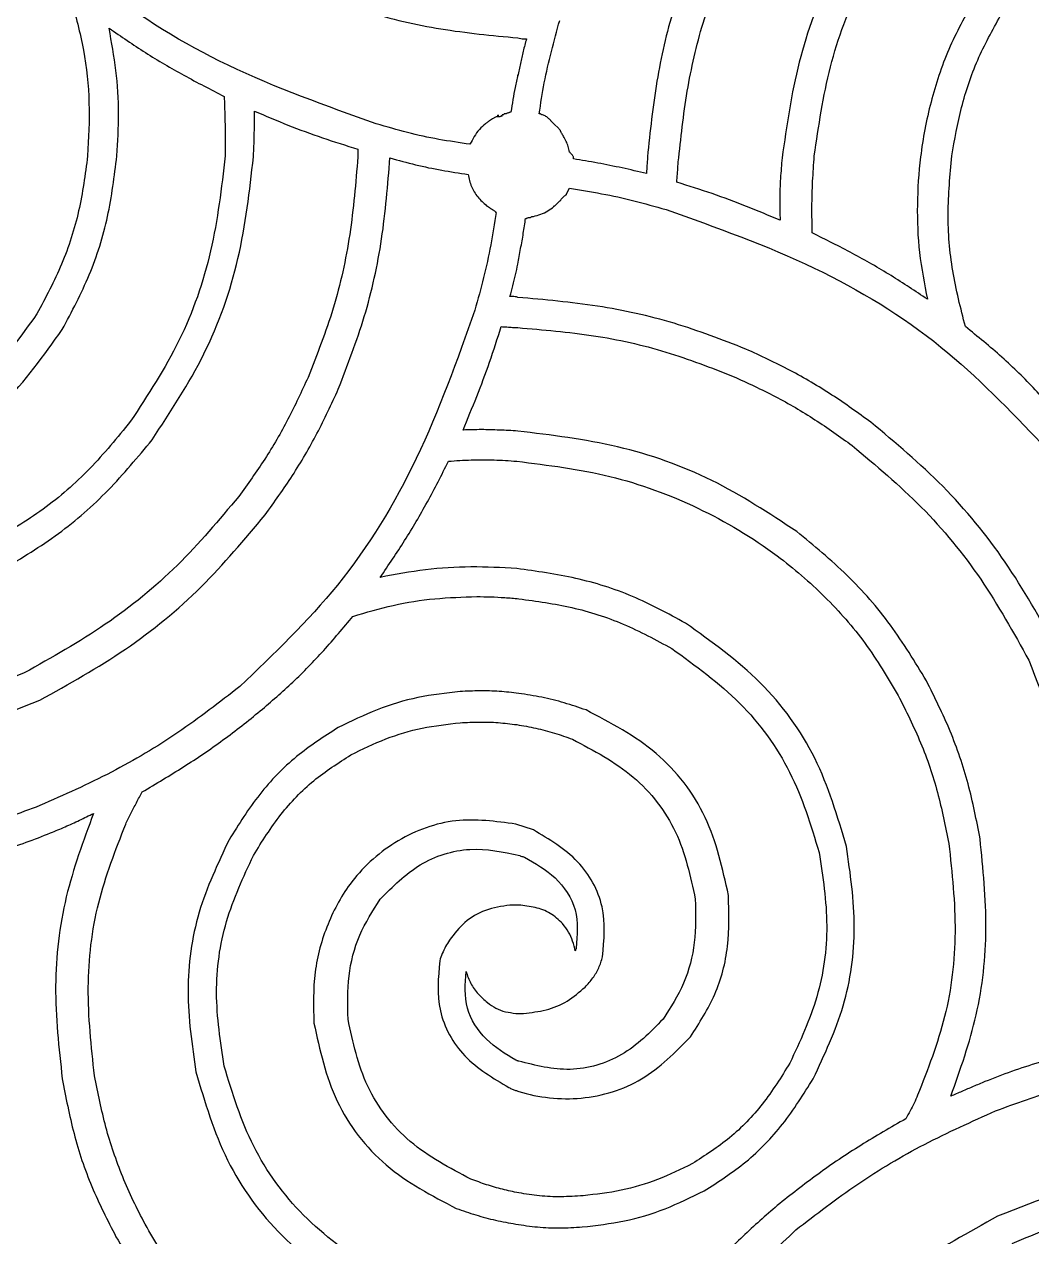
# Model space of a CAD drawing. Extents: x 0 to 371, y 0 to 260.
# Drawn here: x 42.89 to 70.22, y 36.57 to 69.45 of the extents above; entities that cross this region are included whole.
import ezdxf

# ---------------------------------------------------------------- set-up
doc = ezdxf.new("R2010")
doc.units = 0
doc.layers.add('Layer_1', color=7, linetype='CONTINUOUS')

msp = doc.modelspace()

# ---------------------------------------------------------------- linework, layer by layer
at = {"layer": 'Layer_1', "color": 7}
for points in [[(56.276668, 68.050834), (56.276668, 68.077189)], [(55.774372, 66.93979), (55.747501, 66.93979), (55.721146, 66.93979), (55.694791, 66.93979)], [(55.827083, 66.966146), (55.853438, 66.966146)], [(55.933019, 67.018856), (55.906664, 67.018856)], [(56.885416, 67.018856), (56.859061, 67.018856)], [(57.388227, 66.621981), (57.255936, 66.754273), (57.176354, 66.833854)], [(51.937914, 66.066459), (51.937914, 65.854586)], [(57.785102, 65.801876), (57.785102, 65.854586)], [(57.467293, 64.717187), (57.546874, 64.796253)], [(57.599585, 64.849479), (57.679166, 65.008126), (57.679166, 65.008126)], [(57.282291, 64.531669), (57.361872, 64.611251), (57.414583, 64.663961)], [(56.488541, 64.188021), (56.514896, 64.188021)], [(56.700414, 47.598336), (56.223958, 47.757499)], [(56.303539, 45.561251), (56.065311, 45.561251)], [(56.223958, 42.624479), (56.435831, 42.624479)]]:
    msp.add_lwpolyline(points, dxfattribs=at)
for points in [[(49.132918, 67.098437)], [(55.747501, 66.992501)], [(52.810729, 65.828231)], [(55.827083, 61.251249)], [(55.324271, 57.639583)], [(55.165108, 53.928699)], [(44.767293, 48.048438)]]:
    msp.add_lwpolyline(points, close=True, dxfattribs=at)
for points, knots in [([(52.44021, 66.754273), (51.080049, 67.236203), (48.448573, 68.168584), (44.935074, 70.301948), (43.129397, 72.20686), (42.253751, 73.130628)], [0, 0, 0, 0, 4.324913, 8.367322, 12.173336, 12.173336, 12.173336, 12.173336]), ([(66.172188, 73.051562), (65.693492, 72.338065), (64.730356, 70.902507), (63.818685, 68.431286), (63.571637, 66.69977), (63.447289, 65.828231)], [0, 0, 0, 0, 2.57145, 5.173763, 7.81106, 7.81106, 7.81106, 7.81106]), ([(64.320104, 65.881457), (64.439237, 66.69129), (64.675849, 68.299721), (65.520484, 70.599153), (66.414916, 71.936149), (66.860001, 72.601461)], [0, 0, 0, 0, 2.452467, 4.870913, 7.266419, 7.266419, 7.266419, 7.266419]), ([(61.17146, 71.70229), (60.935884, 71.094018), (60.458155, 69.860484), (60.008772, 67.892269), (59.867476, 66.540163), (59.795833, 65.854586)], [0, 0, 0, 0, 1.955079, 3.96476, 6.031878, 6.031878, 6.031878, 6.031878]), ([(60.642293, 65.828231), (60.71401, 66.472353), (60.855724, 67.745152), (61.294394, 69.595199), (61.743802, 70.758603), (61.96521, 71.331771)], [0, 0, 0, 0, 1.943386, 3.84017, 5.682105, 5.682105, 5.682105, 5.682105]), ([(50.323543, 70.484794), (50.938535, 70.240158), (52.191044, 69.741924), (54.196543, 69.280977), (55.577942, 69.149377), (56.276668, 69.082812)], [0, 0, 0, 0, 1.983616, 4.039886, 6.144507, 6.144507, 6.144507, 6.144507]), ([(44.159061, 70.141146), (44.282579, 69.681594), (44.530945, 68.757546), (44.682647, 67.321374), (44.633304, 66.361246), (44.608646, 65.881457)], [0, 0, 0, 0, 1.42627, 2.867884, 4.307844, 4.307844, 4.307844, 4.307844]), ([(68.659374, 70.11479), (68.41528, 69.672869), (67.927768, 68.790248), (67.455691, 67.346639), (67.183795, 65.927299), (67.094804, 64.556457), (67.142977, 63.257847), (67.307381, 62.412375), (67.389168, 61.991773)], [0, 0, 0, 0, 1.51166, 3.019138, 4.532545, 5.836799, 7.133602, 8.41738, 8.41738, 8.41738, 8.41738]), ([(56.859061, 67.018856), (56.90135, 67.301762), (56.986424, 67.870894), (57.183519, 68.716365), (57.337312, 69.277049), (57.414583, 69.558753)], [0, 0, 0, 0, 0.857836, 1.725739, 2.602112, 2.602112, 2.602112, 2.602112]), ([(68.050626, 65.881457), (68.128605, 66.322772), (68.285165, 67.208818), (68.718391, 68.499109), (69.154825, 69.293125), (69.373543, 69.691044)], [0, 0, 0, 0, 1.343633, 2.697669, 4.057931, 4.057931, 4.057931, 4.057931]), ([(45.402396, 65.881457), (45.425328, 66.265105), (45.471452, 67.036763), (45.397043, 68.199421), (45.25972, 68.964666), (45.191039, 69.347396)], [0, 0, 0, 0, 1.152286, 2.317672, 3.483705, 3.483705, 3.483705, 3.483705]), ([(45.191039, 69.347396), (45.516926, 69.122433), (46.175459, 68.667842), (47.222372, 68.05658), (47.947246, 67.683475), (48.312813, 67.495312)], [0, 0, 0, 0, 1.187646, 2.399927, 3.63333, 3.63333, 3.63333, 3.63333]), ([(56.276668, 69.082812), (56.302976, 69.075705), (56.354999, 69.061651), (56.435434, 69.056604), (56.488443, 69.056506), (56.514896, 69.056457)], [0, 0, 0, 0, 0.081549, 0.161265, 0.240673, 0.240673, 0.240673, 0.240673]), ([(56.514896, 69.056457), (56.483144, 68.94441), (56.420538, 68.723483), (56.350456, 68.385959), (56.3014, 68.16316), (56.276668, 68.050834)], [0, 0, 0, 0, 0.349259, 0.688642, 1.033718, 1.033718, 1.033718, 1.033718]), ([(56.276668, 68.077189), (56.25206, 67.965007), (56.203424, 67.743283), (56.14414, 67.407663), (56.109241, 67.184479), (56.091666, 67.072082)], [0, 0, 0, 0, 0.344516, 0.680921, 1.022214, 1.022214, 1.022214, 1.022214]), ([(48.312813, 67.495312), (48.31992, 67.310789), (48.333979, 66.945758), (48.338961, 66.407658), (48.3391, 66.054242), (48.339168, 65.881457)], [0, 0, 0, 0, 0.55395, 1.095849, 1.614211, 1.614211, 1.614211, 1.614211]), ([(49.106563, 65.854586), (49.113686, 65.989486), (49.128132, 66.2631), (49.132715, 66.677934), (49.13285, 66.95763), (49.132918, 67.098437)], [0, 0, 0, 0, 0.405221, 0.8219, 1.244335, 1.244335, 1.244335, 1.244335]), ([(49.132918, 67.098437), (49.435049, 66.969494), (50.042099, 66.710418), (50.977924, 66.365224), (51.616197, 66.166583), (51.937914, 66.066459)], [0, 0, 0, 0, 0.985399, 1.979893, 2.990599, 2.990599, 2.990599, 2.990599]), ([(55.694791, 66.93979), (55.670354, 66.92974), (55.623789, 66.910587), (55.567039, 66.86689), (55.514037, 66.839815), (55.476106, 66.805088), (55.43774, 66.782745), (55.41474, 66.763421), (55.403852, 66.754273)], [0, 0, 0, 0, 0.078877, 0.150303, 0.213635, 0.256235, 0.303623, 0.346223, 0.346223, 0.346223, 0.346223]), ([(55.747501, 66.992501), (55.747224, 66.990224), (55.746367, 66.983193), (55.742498, 66.969596), (55.709048, 66.966014), (55.739106, 66.963755), (55.749364, 66.975938), (55.748241, 66.985921), (55.747501, 66.992501)], [0, 0, 0, 0, 0.006899, 0.0213, 0.041108, 0.059725, 0.069355, 0.087972, 0.087972, 0.087972, 0.087972]), ([(55.853438, 66.966146), (55.844446, 66.964411), (55.825815, 66.960817), (55.801995, 66.945119), (55.783364, 66.941525), (55.774372, 66.93979)], [0, 0, 0, 0, 0.027249, 0.056458, 0.083707, 0.083707, 0.083707, 0.083707]), ([(55.906664, 67.018856), (55.900388, 67.012393), (55.890531, 67.002243), (55.873031, 66.990262), (55.848589, 66.998891), (55.850962, 66.972382), (55.836302, 66.967169), (55.829338, 66.966396), (55.827083, 66.966146)], [0, 0, 0, 0, 0.027073, 0.042523, 0.062225, 0.082033, 0.096434, 0.103333, 0.103333, 0.103333, 0.103333]), ([(56.091666, 67.072082), (56.082626, 67.070305), (56.063845, 67.066613), (56.039904, 67.050686), (56.012144, 67.045194), (55.984461, 67.03989), (55.960642, 67.024183), (55.942011, 67.02059), (55.933019, 67.018856)], [0, 0, 0, 0, 0.027412, 0.056953, 0.084365, 0.111614, 0.140824, 0.168072, 0.168072, 0.168072, 0.168072]), ([(57.176354, 66.833854), (57.17455, 66.840999), (57.170705, 66.856221), (57.145641, 66.867624), (57.121748, 66.887356), (57.095723, 66.914818), (57.060785, 66.942379), (57.018863, 66.966771), (56.974328, 66.985657), (56.928724, 66.999198), (56.900623, 67.011953), (56.885416, 67.018856)], [0, 0, 0, 0, 0.021039, 0.044824, 0.076893, 0.115067, 0.157713, 0.210032, 0.260064, 0.302488, 0.35252, 0.35252, 0.35252, 0.35252]), ([(54.980622, 66.198751), (54.697792, 66.239423), (54.128887, 66.321235), (53.280199, 66.507405), (52.721565, 66.671584), (52.44021, 66.754273)], [0, 0, 0, 0, 0.857041, 1.723912, 2.603523, 2.603523, 2.603523, 2.603523]), ([(55.403852, 66.754273), (55.345269, 66.704619), (55.22636, 66.603838), (55.091583, 66.408925), (55.017727, 66.269031), (54.980622, 66.198751)], [0, 0, 0, 0, 0.229496, 0.465811, 0.704391, 0.704391, 0.704391, 0.704391]), ([(57.679166, 65.986878), (57.668808, 66.037581), (57.648495, 66.137015), (57.594073, 66.279489), (57.536377, 66.38209), (57.495423, 66.455673), (57.466979, 66.498272), (57.440743, 66.533577), (57.435188, 66.57214), (57.412746, 66.596885), (57.3967, 66.613309), (57.388227, 66.621981)], [0, 0, 0, 0, 0.155077, 0.304119, 0.454996, 0.508139, 0.556301, 0.609443, 0.636946, 0.669694, 0.70633, 0.70633, 0.70633, 0.70633]), ([(44.608646, 65.881457), (44.541723, 65.380831), (44.407894, 64.379712), (43.942743, 62.929772), (43.469355, 62.039408), (43.233019, 61.594898)], [0, 0, 0, 0, 1.513457, 3.026513, 4.535006, 4.535006, 4.535006, 4.535006]), ([(43.920833, 61.171668), (44.180035, 61.659766), (44.698438, 62.63596), (45.197274, 64.230963), (45.333909, 65.330379), (45.402396, 65.881457)], [0, 0, 0, 0, 1.655747, 3.311482, 4.975489, 4.975489, 4.975489, 4.975489]), ([(48.339168, 65.881457), (48.239362, 65.016689), (48.040882, 63.296956), (47.181443, 60.830952), (46.240867, 59.397597), (45.772916, 58.684481)], [0, 0, 0, 0, 2.60739, 5.185225, 7.737564, 7.737564, 7.737564, 7.737564]), ([(46.354793, 58.18167), (46.856193, 58.940615), (47.863982, 60.466058), (48.793558, 63.093951), (49.001775, 64.930385), (49.106563, 65.854586)], [0, 0, 0, 0, 2.722229, 5.471544, 8.256933, 8.256933, 8.256933, 8.256933]), ([(51.937914, 65.854586), (51.880408, 65.151735), (51.767072, 63.766504), (51.323486, 61.751166), (50.830813, 60.494252), (50.588126, 59.875106)], [0, 0, 0, 0, 2.114459, 4.167329, 6.160255, 6.160255, 6.160255, 6.160255]), ([(51.408747, 59.557812), (51.660342, 60.207875), (52.171998, 61.529873), (52.633484, 63.642564), (52.751212, 65.094305), (52.810729, 65.828231)], [0, 0, 0, 0, 2.089056, 4.248405, 6.456223, 6.456223, 6.456223, 6.456223]), ([(52.810729, 65.828231), (53.041892, 65.762818), (53.504835, 65.631817), (54.21336, 65.490114), (54.689335, 65.415809), (54.927396, 65.378646)], [0, 0, 0, 0, 0.720478, 1.442882, 2.165737, 2.165737, 2.165737, 2.165737]), ([(57.785102, 65.854586), (57.782412, 65.86438), (57.775047, 65.891186), (57.732277, 65.932039), (57.699719, 65.965657), (57.679166, 65.986878)], [0, 0, 0, 0, 0.030069, 0.082296, 0.171704, 0.171704, 0.171704, 0.171704]), ([(59.769477, 65.405001), (59.549241, 65.456102), (59.109964, 65.558026), (58.448232, 65.690457), (58.005791, 65.764796), (57.785102, 65.801876)], [0, 0, 0, 0, 0.678238, 1.352795, 2.024117, 2.024117, 2.024117, 2.024117]), ([(59.795833, 65.854586), (59.794268, 65.803927), (59.791195, 65.704451), (59.774116, 65.555136), (59.771042, 65.45566), (59.769477, 65.405001)], [0, 0, 0, 0, 0.151991, 0.298453, 0.450443, 0.450443, 0.450443, 0.450443]), ([(60.591649, 65.167807), (60.598104, 65.241494), (60.610877, 65.387316), (60.621569, 65.60791), (60.635322, 65.754119), (60.642293, 65.828231)], [0, 0, 0, 0, 0.221891, 0.439106, 0.662397, 0.662397, 0.662397, 0.662397]), ([(63.447289, 65.828231), (63.431436, 65.642799), (63.399601, 65.270415), (63.37805, 64.705222), (63.388689, 64.326211), (63.394063, 64.134794)], [0, 0, 0, 0, 0.558305, 1.121186, 1.695539, 1.695539, 1.695539, 1.695539]), ([(64.267394, 63.791146), (64.261996, 64.02666), (64.251289, 64.493847), (64.272543, 65.191199), (64.304288, 65.651907), (64.320104, 65.881457)], [0, 0, 0, 0, 0.706631, 1.40173, 2.091998, 2.091998, 2.091998, 2.091998]), ([(68.421146, 61.251249), (68.292368, 61.752348), (68.034165, 62.757069), (67.907766, 64.32146), (68.002907, 65.360377), (68.050626, 65.881457)], [0, 0, 0, 0, 1.550462, 3.108724, 4.676749, 4.676749, 4.676749, 4.676749]), ([(54.927396, 65.378646), (54.953338, 65.268138), (55.004691, 65.04939), (55.182988, 64.757369), (55.34758, 64.607104), (55.430208, 64.531669)], [0, 0, 0, 0, 0.339026, 0.671095, 1.005852, 1.005852, 1.005852, 1.005852]), ([(63.394063, 64.134794), (63.091449, 64.261842), (62.482956, 64.517308), (61.550318, 64.868698), (60.912614, 65.067664), (60.591649, 65.167807)], [0, 0, 0, 0, 0.984598, 1.979815, 2.988316, 2.988316, 2.988316, 2.988316]), ([(57.546874, 64.796253), (57.554884, 64.803221), (57.568856, 64.815375), (57.593944, 64.826981), (57.597783, 64.842292), (57.599585, 64.849479)], [0, 0, 0, 0, 0.032151, 0.056079, 0.077242, 0.077242, 0.077242, 0.077242]), ([(57.679166, 65.008126), (57.970664, 64.960366), (58.556271, 64.864418), (59.431525, 64.673542), (60.008401, 64.509023), (60.298644, 64.426249)], [0, 0, 0, 0, 0.886088, 1.780116, 2.6854, 2.6854, 2.6854, 2.6854]), ([(55.430208, 64.531669), (55.448159, 64.521084), (55.484995, 64.499363), (55.533738, 64.457951), (55.581641, 64.433525), (55.614207, 64.405872), (55.641157, 64.392314), (55.668743, 64.382229), (55.669068, 64.363576), (55.676039, 64.350142), (55.687915, 64.347942), (55.694791, 64.346667)], [0, 0, 0, 0, 0.062452, 0.128147, 0.1906, 0.223617, 0.253578, 0.286595, 0.293494, 0.307895, 0.327703, 0.327703, 0.327703, 0.327703]), ([(56.700414, 64.240731), (56.768558, 64.259902), (56.902265, 64.297519), (57.092081, 64.383334), (57.201379, 64.4647), (57.255936, 64.505314)], [0, 0, 0, 0, 0.212296, 0.416551, 0.620123, 0.620123, 0.620123, 0.620123]), ([(57.255936, 64.505314), (57.257186, 64.512237), (57.259345, 64.524194), (57.272987, 64.530759), (57.280015, 64.531447), (57.282291, 64.531669)], [0, 0, 0, 0, 0.019808, 0.034209, 0.041108, 0.041108, 0.041108, 0.041108]), ([(57.414583, 64.663961), (57.421738, 64.66581), (57.437034, 64.669762), (57.448196, 64.69512), (57.460337, 64.70915), (57.467293, 64.717187)], [0, 0, 0, 0, 0.021089, 0.045078, 0.077253, 0.077253, 0.077253, 0.077253]), ([(55.694791, 64.346667), (55.64689, 64.052926), (55.550358, 63.460968), (55.361126, 62.576582), (55.195817, 61.993333), (55.112914, 61.700834)], [0, 0, 0, 0, 0.892822, 1.799247, 2.711124, 2.711124, 2.711124, 2.711124]), ([(56.065311, 62.071354), (56.091679, 62.168267), (56.14428, 62.361591), (56.218187, 62.651838), (56.286259, 62.987301), (56.354836, 63.364353), (56.429387, 63.77838), (56.469038, 64.052966), (56.488541, 64.188021)], [0, 0, 0, 0, 0.301317, 0.601076, 0.898296, 1.327952, 1.750856, 2.160193, 2.160193, 2.160193, 2.160193]), ([(56.514896, 64.188021), (56.525708, 64.194976), (56.5478, 64.209187), (56.584761, 64.215927), (56.622612, 64.208211), (56.644289, 64.235721), (56.673732, 64.240441), (56.691618, 64.240635), (56.700414, 64.240731)], [0, 0, 0, 0, 0.038178, 0.078011, 0.11137, 0.143751, 0.171168, 0.197697, 0.197697, 0.197697, 0.197697]), ([(60.298644, 64.426249), (61.659152, 63.944183), (64.292884, 63.010978), (67.81179, 60.87516), (69.629187, 58.972863), (70.511457, 58.049378)], [0, 0, 0, 0, 4.325848, 8.374167, 12.193656, 12.193656, 12.193656, 12.193656]), ([(67.389168, 61.991773), (67.062931, 62.20975), (66.402539, 62.650996), (65.359122, 63.250547), (64.633195, 63.610009), (64.267394, 63.791146)], [0, 0, 0, 0, 1.176856, 2.382281, 3.606706, 3.606706, 3.606706, 3.606706]), ([(56.276668, 62.044999), (56.252697, 62.052071), (56.207303, 62.065465), (56.135857, 62.071478), (56.089449, 62.071396), (56.065311, 62.071354)], [0, 0, 0, 0, 0.074783, 0.141618, 0.214059, 0.214059, 0.214059, 0.214059]), ([(62.468021, 60.642501), (61.822795, 60.892233), (60.51574, 61.398124), (58.429108, 61.851912), (56.999718, 61.980137), (56.276668, 62.044999)], [0, 0, 0, 0, 2.073356, 4.200062, 6.377077, 6.377077, 6.377077, 6.377077]), ([(43.233019, 61.594898), (42.769348, 60.953168), (41.853601, 59.685757), (39.926189, 58.279561), (38.445202, 57.826705), (37.703125, 57.599793)], [0, 0, 0, 0, 2.366487, 4.673792, 6.990994, 6.990994, 6.990994, 6.990994]), ([(55.112914, 61.700834), (54.630848, 60.340326), (53.697643, 57.706595), (51.561825, 54.187688), (49.659528, 52.370291), (48.736043, 51.488021)], [0, 0, 0, 0, 4.325848, 8.374167, 12.193656, 12.193656, 12.193656, 12.193656]), ([(37.861771, 56.806043), (38.678356, 57.053214), (40.303081, 57.545001), (42.423784, 59.074728), (43.417547, 60.466707), (43.920833, 61.171668)], [0, 0, 0, 0, 2.548266, 5.070183, 7.657964, 7.657964, 7.657964, 7.657964]), ([(54.795104, 58.446253), (54.918776, 58.748927), (55.168086, 59.359091), (55.523482, 60.290693), (55.725347, 60.929371), (55.827083, 61.251249)], [0, 0, 0, 0, 0.980933, 1.977476, 2.989993, 2.989993, 2.989993, 2.989993]), ([(55.827083, 61.251249), (55.879701, 61.249642), (55.983096, 61.246483), (56.132453, 61.229872), (56.229939, 61.226158), (56.276668, 61.224378)], [0, 0, 0, 0, 0.15787, 0.310212, 0.450463, 0.450463, 0.450463, 0.450463]), ([(56.276668, 61.224378), (56.964194, 61.166785), (58.320531, 61.053167), (60.29069, 60.616987), (61.520294, 60.13718), (62.124372, 59.901461)], [0, 0, 0, 0, 2.068676, 4.081042, 6.024413, 6.024413, 6.024413, 6.024413]), ([(71.146561, 58.605416), (70.87402, 58.920125), (70.324838, 59.554279), (69.41792, 60.444375), (68.75527, 60.98078), (68.421146, 61.251249)], [0, 0, 0, 0, 1.248722, 2.516229, 3.805333, 3.805333, 3.805333, 3.805333]), ([(65.854894, 58.658126), (65.507218, 58.909699), (64.803433, 59.418948), (63.669997, 60.083766), (62.869712, 60.455776), (62.468021, 60.642501)], [0, 0, 0, 0, 1.287007, 2.605232, 3.933695, 3.933695, 3.933695, 3.933695]), ([(50.588126, 59.875106), (50.412242, 59.493211), (50.062349, 58.733491), (49.433166, 57.653203), (48.949977, 56.981456), (48.709688, 56.647396)], [0, 0, 0, 0, 1.260923, 2.508409, 3.742495, 3.742495, 3.742495, 3.742495]), ([(62.124372, 59.901461), (62.506267, 59.725577), (63.265988, 59.375684), (64.346275, 58.7465), (65.018022, 58.263312), (65.352083, 58.023023)], [0, 0, 0, 0, 1.260923, 2.508409, 3.742495, 3.742495, 3.742495, 3.742495]), ([(49.424372, 56.144584), (49.675429, 56.496842), (50.181717, 57.207217), (50.853349, 58.345376), (51.222647, 59.151556), (51.408747, 59.557812)], [0, 0, 0, 0, 1.297443, 2.616471, 3.956386, 3.956386, 3.956386, 3.956386]), ([(45.772916, 58.684481), (45.414833, 58.245081), (44.704005, 57.372833), (43.428193, 56.259715), (42.46867, 55.688832), (41.989168, 55.403545)], [0, 0, 0, 0, 1.698781, 3.372238, 5.043883, 5.043883, 5.043883, 5.043883]), ([(70.881977, 52.546354), (70.442998, 53.333896), (69.571603, 54.897201), (67.87337, 56.969035), (66.523481, 58.098642), (65.854894, 58.658126)], [0, 0, 0, 0, 2.701851, 5.363294, 7.97507, 7.97507, 7.97507, 7.97507]), ([(56.276668, 58.419898), (56.111432, 58.428568), (55.783071, 58.445797), (55.288959, 58.46256), (54.960373, 58.45171), (54.795104, 58.446253)], [0, 0, 0, 0, 0.496426, 0.986509, 1.482449, 1.482449, 1.482449, 1.482449]), ([(63.844164, 55.694999), (63.093867, 56.187702), (61.585549, 57.178181), (58.99385, 58.089774), (57.185579, 58.30947), (56.276668, 58.419898)], [0, 0, 0, 0, 2.686122, 5.399896, 8.142489, 8.142489, 8.142489, 8.142489]), ([(42.306978, 54.663021), (42.819529, 54.974321), (43.84277, 55.59579), (45.205084, 56.789077), (45.970075, 57.715677), (46.354793, 58.18167)], [0, 0, 0, 0, 1.796822, 3.58712, 5.398349, 5.398349, 5.398349, 5.398349]), ([(65.352083, 58.023023), (65.993216, 57.485758), (67.282738, 56.405149), (68.904686, 54.434814), (69.7277, 52.948482), (70.140938, 52.202189)], [0, 0, 0, 0, 2.506226, 5.040815, 7.596817, 7.596817, 7.596817, 7.596817]), ([(52.546146, 54.451148), (52.770584, 54.781656), (53.222263, 55.446802), (53.840299, 56.498609), (54.210671, 57.22961), (54.398229, 57.599793)], [0, 0, 0, 0, 1.19833, 2.411627, 3.656413, 3.656413, 3.656413, 3.656413]), ([(54.398229, 57.599793), (54.500267, 57.607745), (54.705149, 57.623713), (55.014003, 57.636923), (55.220713, 57.638695), (55.324271, 57.639583)], [0, 0, 0, 0, 0.307025, 0.616481, 0.927153, 0.927153, 0.927153, 0.927153]), ([(55.324271, 57.639583), (55.427829, 57.638695), (55.634539, 57.636923), (55.943394, 57.623713), (56.148276, 57.607745), (56.250313, 57.599793)], [0, 0, 0, 0, 0.310672, 0.620128, 0.927153, 0.927153, 0.927153, 0.927153]), ([(56.250313, 57.599793), (57.099089, 57.494476), (58.788552, 57.284846), (61.187905, 56.400423), (63.1337, 55.244603), (64.62008, 53.95611), (65.740976, 52.690893), (66.310702, 51.729994), (66.595418, 51.249793)], [0, 0, 0, 0, 2.558849, 5.093307, 7.607161, 9.305841, 10.979135, 12.650708, 12.650708, 12.650708, 12.650708]), ([(48.709688, 56.647396), (48.172563, 56.007907), (47.092084, 54.721512), (45.116661, 53.10799), (43.634481, 52.27672), (42.888855, 51.858541)], [0, 0, 0, 0, 2.50184, 5.032695, 7.594725, 7.594725, 7.594725, 7.594725]), ([(43.312085, 51.117501), (44.099665, 51.556487), (45.663069, 52.427907), (47.735137, 54.126063), (48.864848, 55.475991), (49.424372, 56.144584)], [0, 0, 0, 0, 2.701966, 5.363601, 7.975465, 7.975465, 7.975465, 7.975465]), ([(67.362813, 51.646668), (67.051507, 52.159257), (66.430012, 53.182596), (65.236802, 54.545149), (64.310163, 55.310241), (63.844164, 55.694999)], [0, 0, 0, 0, 1.796934, 3.587419, 5.398736, 5.398736, 5.398736, 5.398736]), ([(56.250313, 54.689376), (55.836282, 54.712338), (55.009591, 54.758186), (53.766635, 54.678549), (52.953236, 54.526997), (52.546146, 54.451148)], [0, 0, 0, 0, 1.243343, 2.482573, 3.724182, 3.724182, 3.724182, 3.724182]), ([(60.827811, 53.207812), (60.355315, 53.465548), (59.409221, 53.981621), (57.855079, 54.46724), (56.785758, 54.615258), (56.250313, 54.689376)], [0, 0, 0, 0, 1.611896, 3.227549, 4.84795, 4.84795, 4.84795, 4.84795]), ([(51.805622, 53.392814), (52.168077, 53.50006), (52.895053, 53.715164), (54.023777, 53.892962), (54.784396, 53.916778), (55.165108, 53.928699)], [0, 0, 0, 0, 1.133192, 2.272851, 3.414927, 3.414927, 3.414927, 3.414927]), ([(55.165108, 53.928699), (55.291991, 53.927383), (55.545625, 53.924752), (55.925415, 53.905002), (56.177576, 53.881174), (56.303539, 53.869271)], [0, 0, 0, 0, 0.380644, 0.760896, 1.140445, 1.140445, 1.140445, 1.140445]), ([(56.303539, 53.869271), (56.786672, 53.804002), (57.7543, 53.673281), (59.16154, 53.221538), (60.024441, 52.754351), (60.457291, 52.519999)], [0, 0, 0, 0, 1.460968, 2.926058, 4.400683, 4.400683, 4.400683, 4.400683]), ([(49.292081, 50.826562), (49.58954, 51.083382), (50.190251, 51.602023), (51.027888, 52.462758), (51.545239, 53.081434), (51.805622, 53.392814)], [0, 0, 0, 0, 1.178583, 2.380117, 3.597619, 3.597619, 3.597619, 3.597619]), ([(65.193436, 47.148751), (64.951367, 47.965869), (64.469027, 49.594033), (62.929011, 51.710708), (61.534299, 52.70444), (60.827811, 53.207812)], [0, 0, 0, 0, 2.544261, 5.069616, 7.661989, 7.661989, 7.661989, 7.661989]), ([(60.457291, 52.519999), (61.099021, 52.056328), (62.366431, 51.14058), (63.772628, 49.213168), (64.225484, 47.732182), (64.452396, 46.990104)], [0, 0, 0, 0, 2.366487, 4.673792, 6.990994, 6.990994, 6.990994, 6.990994]), ([(70.140938, 52.202189), (70.563722, 51.116534), (71.435589, 48.877692), (71.770451, 45.195543), (71.390165, 42.743689), (71.199271, 41.51292)], [0, 0, 0, 0, 3.483767, 7.18423, 10.91404, 10.91404, 10.91404, 10.91404]), ([(42.888855, 51.858541), (41.799251, 51.435855), (39.557781, 50.566332), (35.876465, 50.22853), (33.42844, 50.609146), (32.199585, 50.800207)], [0, 0, 0, 0, 3.494909, 7.189522, 10.913489, 10.913489, 10.913489, 10.913489]), ([(68.818021, 47.360624), (68.721259, 47.859177), (68.528171, 48.854035), (68.036266, 50.293896), (67.586896, 51.196549), (67.362813, 51.646668)], [0, 0, 0, 0, 1.522447, 3.038028, 4.545521, 4.545521, 4.545521, 4.545521]), ([(48.736043, 51.488021), (48.185195, 51.062574), (47.079178, 50.208342), (45.26052, 49.122592), (43.965586, 48.549175), (43.312085, 48.259795)], [0, 0, 0, 0, 2.086959, 4.190287, 6.333192, 6.333192, 6.333192, 6.333192]), ([(54.716039, 51.355729), (54.332172, 51.311973), (53.566004, 51.224639), (52.450532, 50.88723), (51.756985, 50.547196), (51.408747, 50.376461)], [0, 0, 0, 0, 1.157468, 2.310219, 3.472746, 3.472746, 3.472746, 3.472746]), ([(56.303539, 51.302503), (56.127389, 51.323817), (55.77597, 51.366338), (55.245001, 51.376471), (54.892365, 51.362643), (54.716039, 51.355729)], [0, 0, 0, 0, 0.532013, 1.061361, 1.590758, 1.590758, 1.590758, 1.590758]), ([(32.491039, 49.900521), (33.742099, 49.73408), (36.230941, 49.402965), (39.951109, 49.791392), (42.213201, 50.683924), (43.312085, 51.117501)], [0, 0, 0, 0, 3.779971, 7.519825, 11.052872, 11.052872, 11.052872, 11.052872]), ([(58.128751, 50.852918), (57.932683, 50.91996), (57.53882, 51.054636), (56.928931, 51.208277), (56.512859, 51.270965), (56.303539, 51.302503)], [0, 0, 0, 0, 0.621519, 1.248514, 1.883298, 1.883298, 1.883298, 1.883298]), ([(66.595418, 51.249793), (66.809002, 50.82652), (67.236547, 49.979225), (67.690774, 48.624642), (67.877964, 47.693772), (67.971561, 47.228332)], [0, 0, 0, 0, 1.42106, 2.844636, 4.268239, 4.268239, 4.268239, 4.268239]), ([(46.09021, 48.630314), (46.465008, 48.853957), (47.2106, 49.298852), (48.286764, 50.022911), (48.95811, 50.559586), (49.292081, 50.826562)], [0, 0, 0, 0, 1.30932, 2.604654, 3.886917, 3.886917, 3.886917, 3.886917]), ([(61.992081, 45.825834), (61.833636, 46.550347), (61.518336, 47.992101), (60.110778, 49.816757), (58.794664, 50.504793), (58.128751, 50.852918)], [0, 0, 0, 0, 2.206894, 4.391638, 6.62917, 6.62917, 6.62917, 6.62917]), ([(51.408747, 50.376461), (51.020365, 50.127666), (50.229747, 49.621201), (49.225558, 48.578047), (48.708547, 47.753765), (48.445105, 47.333753)], [0, 0, 0, 0, 1.380479, 2.810201, 4.295596, 4.295596, 4.295596, 4.295596]), ([(51.752396, 49.635938), (52.0634, 49.789084), (52.682153, 50.093773), (53.683245, 50.389306), (54.370032, 50.468736), (54.716039, 50.508753)], [0, 0, 0, 0, 1.038856, 2.066839, 3.110587, 3.110587, 3.110587, 3.110587]), ([(54.716039, 50.508753), (54.889719, 50.515706), (55.23312, 50.529453), (55.746452, 50.52007), (56.082692, 50.477343), (56.250313, 50.456043)], [0, 0, 0, 0, 0.521484, 1.031085, 1.537668, 1.537668, 1.537668, 1.537668]), ([(56.250313, 50.456043), (56.424285, 50.426223), (56.769133, 50.367113), (57.273937, 50.234896), (57.597843, 50.11749), (57.758747, 50.059168)], [0, 0, 0, 0, 0.529393, 1.04936, 1.562634, 1.562634, 1.562634, 1.562634]), ([(57.758747, 50.059168), (58.33484, 49.756198), (59.471761, 49.158287), (60.694248, 47.587829), (60.959493, 46.343411), (61.092394, 45.719898)], [0, 0, 0, 0, 1.939308, 3.827231, 5.723082, 5.723082, 5.723082, 5.723082]), ([(49.106563, 46.910523), (49.34194, 47.288353), (49.80322, 48.028806), (50.699415, 48.964414), (51.406221, 49.41517), (51.752396, 49.635938)], [0, 0, 0, 0, 1.333712, 2.613745, 3.842465, 3.842465, 3.842465, 3.842465]), ([(45.640624, 47.757499), (45.686594, 47.854846), (45.779273, 48.051103), (45.932356, 48.340519), (46.037441, 48.533439), (46.09021, 48.630314)], [0, 0, 0, 0, 0.322925, 0.651039, 0.981997, 0.981997, 0.981997, 0.981997]), ([(43.312085, 48.259795), (42.75765, 48.05406), (41.627341, 47.634635), (39.823759, 47.216255), (38.577736, 47.066559), (37.941353, 46.990104)], [0, 0, 0, 0, 1.772887, 3.614331, 5.536555, 5.536555, 5.536555, 5.536555]), ([(41.565938, 46.831457), (41.799654, 46.896172), (42.262738, 47.024399), (42.940295, 47.260971), (43.517692, 47.481393), (44.000043, 47.683609), (44.38759, 47.861262), (44.641527, 47.986441), (44.767293, 48.048438)], [0, 0, 0, 0, 0.727343, 1.441154, 2.15188, 2.581299, 3.009977, 3.430616, 3.430616, 3.430616, 3.430616]), ([(44.767293, 48.048438), (44.491655, 47.301747), (43.934197, 45.791615), (43.646202, 43.33237), (43.828271, 41.687631), (43.920833, 40.851461)], [0, 0, 0, 0, 2.382509, 4.818465, 7.337572, 7.337572, 7.337572, 7.337572]), ([(44.794164, 40.931043), (44.706979, 41.729251), (44.536023, 43.29441), (44.811657, 45.632927), (45.366514, 47.054978), (45.640624, 47.757499)], [0, 0, 0, 0, 2.40486, 4.715544, 6.971607, 6.971607, 6.971607, 6.971607]), ([(56.223958, 47.757499), (55.678393, 47.831777), (54.581254, 47.981151), (52.971643, 47.389704), (51.780417, 46.342661), (51.079686, 45.055354), (50.709373, 43.737131), (50.734538, 42.823049), (50.747289, 42.359896)], [0, 0, 0, 0, 1.631149, 3.280266, 4.958379, 6.282113, 7.628675, 9.011744, 9.011744, 9.011744, 9.011744]), ([(58.578852, 44.158753), (58.618998, 44.616757), (58.700272, 45.543986), (57.96139, 46.857746), (57.129148, 47.346534), (56.700414, 47.598336)], [0, 0, 0, 0, 1.356337, 2.745907, 4.222353, 4.222353, 4.222353, 4.222353]), ([(68.024271, 40.375521), (68.282442, 41.102759), (68.804504, 42.573351), (69.060191, 44.956257), (68.899619, 46.550482), (68.818021, 47.360624)], [0, 0, 0, 0, 2.30971, 4.670604, 7.109969, 7.109969, 7.109969, 7.109969]), ([(48.445105, 47.333753), (48.141344, 46.689878), (47.530095, 45.394229), (47.228605, 43.209597), (47.438953, 41.767091), (47.545418, 41.036979)], [0, 0, 0, 0, 2.12763, 4.281365, 6.488666, 6.488666, 6.488666, 6.488666]), ([(52.546146, 45.719898), (52.884598, 46.062188), (53.556312, 46.741521), (54.966024, 47.193111), (55.880626, 47.003609), (56.329894, 46.910523)], [0, 0, 0, 0, 1.43165, 2.841348, 4.202375, 4.202375, 4.202375, 4.202375]), ([(64.293749, 40.851461), (64.59734, 41.499358), (65.205875, 42.798037), (65.510793, 44.981633), (65.300084, 46.420488), (65.193436, 47.148751)], [0, 0, 0, 0, 2.138633, 4.286794, 6.488376, 6.488376, 6.488376, 6.488376]), ([(67.971561, 47.228332), (68.058715, 46.43012), (68.229612, 44.864941), (67.953648, 42.526443), (67.398727, 41.104397), (67.124584, 40.401876)], [0, 0, 0, 0, 2.404851, 4.715566, 6.971672, 6.971672, 6.971672, 6.971672]), ([(48.312813, 41.195626), (48.211603, 41.855945), (48.011451, 43.161793), (48.283361, 45.144325), (48.83298, 46.323545), (49.106563, 46.910523)], [0, 0, 0, 0, 1.997914, 3.95108, 5.886882, 5.886882, 5.886882, 5.886882]), ([(56.329894, 46.910523), (56.341024, 46.903287), (56.365695, 46.887247), (56.413302, 46.878404), (56.445126, 46.864998), (56.462186, 46.857813)], [0, 0, 0, 0, 0.039476, 0.087505, 0.142997, 0.142997, 0.142997, 0.142997]), ([(56.462186, 46.857813), (56.753472, 46.69254), (57.340755, 46.359324), (57.947785, 45.44976), (57.892236, 44.750376), (57.864168, 44.396981)], [0, 0, 0, 0, 1.000439, 2.017052, 3.055424, 3.055424, 3.055424, 3.055424]), ([(64.452396, 46.990104), (64.553606, 46.329785), (64.753758, 45.023938), (64.481848, 43.041405), (63.932229, 41.862185), (63.658646, 41.275207)], [0, 0, 0, 0, 1.997914, 3.95108, 5.886882, 5.886882, 5.886882, 5.886882]), ([(51.673331, 42.465832), (51.663865, 42.857689), (51.645202, 43.630317), (51.934013, 44.763494), (52.342973, 45.402458), (52.546146, 45.719898)], [0, 0, 0, 0, 1.173202, 2.313221, 3.438758, 3.438758, 3.438758, 3.438758]), ([(61.092394, 45.719898), (61.101827, 45.328036), (61.120426, 44.555376), (60.831292, 43.422238), (60.422268, 42.783273), (60.219063, 42.465832)], [0, 0, 0, 0, 1.173205, 2.313288, 3.43889, 3.43889, 3.43889, 3.43889]), ([(60.960102, 41.989376), (61.202139, 42.363137), (61.689034, 43.115015), (62.030936, 44.452748), (62.005152, 45.363927), (61.992081, 45.825834)], [0, 0, 0, 0, 1.329611, 2.674722, 4.057669, 4.057669, 4.057669, 4.057669]), ([(56.065311, 45.561251), (55.839387, 45.52632), (55.400887, 45.458522), (54.814111, 45.122497), (54.554219, 44.779794), (54.424585, 44.608854)], [0, 0, 0, 0, 0.68245, 1.324586, 1.963647, 1.963647, 1.963647, 1.963647]), ([(57.494164, 45.05844), (57.387051, 45.159276), (57.172465, 45.361288), (56.746353, 45.51408), (56.452246, 45.54541), (56.303539, 45.561251)], [0, 0, 0, 0, 0.437287, 0.876048, 1.324793, 1.324793, 1.324793, 1.324793]), ([(57.837813, 44.317916), (57.816541, 44.406133), (57.773783, 44.583451), (57.66278, 44.837966), (57.550567, 44.98469), (57.494164, 45.05844)], [0, 0, 0, 0, 0.272093, 0.54691, 0.824647, 0.824647, 0.824647, 0.824647]), ([(54.424585, 44.608854), (54.388995, 44.551619), (54.316065, 44.434336), (54.22552, 44.248831), (54.18152, 44.117541), (54.160001, 44.053332)], [0, 0, 0, 0, 0.202151, 0.414237, 0.617239, 0.617239, 0.617239, 0.617239]), ([(57.864168, 44.396981), (57.862433, 44.387989), (57.858839, 44.369359), (57.843141, 44.345538), (57.839547, 44.326908), (57.837813, 44.317916)], [0, 0, 0, 0, 0.027249, 0.056458, 0.083707, 0.083707, 0.083707, 0.083707]), ([(58.102396, 43.338648), (58.175954, 43.418845), (58.320465, 43.576399), (58.485175, 43.854652), (58.547481, 44.056913), (58.578852, 44.158753)], [0, 0, 0, 0, 0.326004, 0.640468, 0.959374, 0.959374, 0.959374, 0.959374]), ([(54.160001, 44.053332), (54.119895, 43.595319), (54.038695, 42.668032), (54.777886, 41.354356), (55.610191, 40.865556), (56.038956, 40.613749)], [0, 0, 0, 0, 1.356338, 2.746027, 4.222582, 4.222582, 4.222582, 4.222582]), ([(56.223958, 41.354273), (55.943555, 41.524357), (55.380993, 41.865593), (54.803764, 42.749451), (54.850975, 43.423396), (54.874686, 43.761878)], [0, 0, 0, 0, 0.980321, 1.966787, 2.96213, 2.96213, 2.96213, 2.96213]), ([(54.874686, 43.761878), (54.911479, 43.65075), (54.985094, 43.42841), (55.196466, 43.144704), (55.370234, 42.99152), (55.456563, 42.915418)], [0, 0, 0, 0, 0.349322, 0.698905, 1.04404, 1.04404, 1.04404, 1.04404]), ([(56.435831, 42.624479), (56.640287, 42.647634), (57.050672, 42.694112), (57.635733, 42.92964), (57.947258, 43.202677), (58.102396, 43.338648)], [0, 0, 0, 0, 0.616138, 1.236716, 1.852341, 1.852341, 1.852341, 1.852341]), ([(55.456563, 42.915418), (55.530328, 42.860641), (55.677808, 42.751126), (55.944819, 42.660411), (56.129703, 42.636612), (56.223958, 42.624479)], [0, 0, 0, 0, 0.27424, 0.548291, 0.833302, 0.833302, 0.833302, 0.833302]), ([(55.006977, 38.126563), (54.430885, 38.429532), (53.293964, 39.027443), (52.071477, 40.597901), (51.806231, 41.84232), (51.673331, 42.465832)], [0, 0, 0, 0, 1.939308, 3.827231, 5.723082, 5.723082, 5.723082, 5.723082]), ([(60.219063, 42.465832), (59.869094, 42.111185), (59.175384, 41.408202), (57.70093, 40.975534), (56.764481, 41.211681), (56.303539, 41.327918)], [0, 0, 0, 0, 1.479953, 2.933571, 4.342663, 4.342663, 4.342663, 4.342663]), ([(50.747289, 42.359896), (50.905695, 41.635392), (51.220908, 40.193693), (52.628188, 38.368949), (53.944224, 37.680931), (54.610103, 37.332813)], [0, 0, 0, 0, 2.206856, 4.391448, 6.628866, 6.628866, 6.628866, 6.628866]), ([(56.038956, 40.613749), (56.067259, 40.597728), (56.124054, 40.565579), (56.214985, 40.535968), (56.815253, 40.342914), (58.009485, 40.2089), (59.72772, 40.730678), (60.546739, 41.567186), (60.960102, 41.989376)], [0, 0, 0, 0, 0.097318, 0.195289, 0.285792, 1.990623, 3.707495, 5.456986, 5.456986, 5.456986, 5.456986]), ([(71.199271, 41.51292), (70.93969, 41.441043), (70.427357, 41.299179), (69.675797, 41.055128), (69.190859, 40.866141), (68.950313, 40.772396)], [0, 0, 0, 0, 0.808011, 1.59477, 2.369154, 2.369154, 2.369154, 2.369154]), ([(52.307918, 35.665731), (51.666188, 36.129403), (50.398778, 37.04515), (48.992581, 38.972562), (48.539725, 40.453548), (48.312813, 41.195626)], [0, 0, 0, 0, 2.366487, 4.673792, 6.990994, 6.990994, 6.990994, 6.990994]), ([(56.303539, 41.327918), (56.294506, 41.329657), (56.275761, 41.333265), (56.251736, 41.348926), (56.232991, 41.352534), (56.223958, 41.354273)], [0, 0, 0, 0, 0.027378, 0.056812, 0.08419, 0.08419, 0.08419, 0.08419]), ([(63.658646, 41.275207), (63.423269, 40.897377), (62.961989, 40.156924), (62.065794, 39.221316), (61.358988, 38.770561), (61.012813, 38.549793)], [0, 0, 0, 0, 1.333712, 2.613745, 3.842465, 3.842465, 3.842465, 3.842465]), ([(69.241251, 39.978646), (69.79573, 40.184383), (70.926164, 40.603825), (72.729926, 41.02217), (73.976072, 41.171878), (74.612499, 41.248336)], [0, 0, 0, 0, 1.773013, 3.614699, 5.537056, 5.537056, 5.537056, 5.537056]), ([(43.920833, 40.851461), (44.015941, 40.353101), (44.205687, 39.358842), (44.687741, 37.914312), (45.146666, 37.014934), (45.376041, 36.565418)], [0, 0, 0, 0, 1.521205, 3.0349, 4.547437, 4.547437, 4.547437, 4.547437]), ([(49.450728, 33.125835), (49.01216, 33.483309), (48.141426, 34.193042), (47.048318, 35.48071), (46.180915, 36.817849), (45.535589, 38.183904), (45.073139, 39.53382), (44.887157, 40.465293), (44.794164, 40.931043)], [0, 0, 0, 0, 1.694336, 3.363942, 5.041931, 6.462934, 7.88643, 9.310004, 9.310004, 9.310004, 9.310004]), ([(47.545418, 41.036979), (47.787487, 40.219861), (48.269826, 38.591698), (49.809843, 36.475022), (51.204555, 35.48129), (51.911043, 34.977918)], [0, 0, 0, 0, 2.544261, 5.069616, 7.661989, 7.661989, 7.661989, 7.661989]), ([(61.330622, 37.808753), (61.718967, 38.057543), (62.509492, 38.563986), (63.513429, 39.607218), (64.030346, 40.431457), (64.293749, 40.851461)], [0, 0, 0, 0, 1.380369, 2.809918, 4.295238, 4.295238, 4.295238, 4.295238]), ([(68.950313, 40.772396), (68.84477, 40.728388), (68.63535, 40.641067), (68.326009, 40.510256), (68.123756, 40.419944), (68.024271, 40.375521)], [0, 0, 0, 0, 0.343054, 0.680691, 1.007541, 1.007541, 1.007541, 1.007541]), ([(67.124584, 40.401876), (67.094469, 40.330718), (67.033236, 40.186035), (66.917981, 39.978936), (66.844188, 39.837494), (66.807291, 39.766773)], [0, 0, 0, 0, 0.231633, 0.470969, 0.710305, 0.710305, 0.710305, 0.710305]), ([(63.817293, 36.75042), (64.370059, 37.176011), (65.480002, 38.030591), (67.300885, 39.111529), (68.592039, 39.688524), (69.241251, 39.978646)], [0, 0, 0, 0, 2.091685, 4.200064, 6.332323, 6.332323, 6.332323, 6.332323]), ([(66.807291, 39.766773), (66.396875, 39.530663), (65.579014, 39.060153), (64.409659, 38.276723), (63.677887, 37.698582), (63.314997, 37.411878)], [0, 0, 0, 0, 1.420261, 2.830243, 4.217324, 4.217324, 4.217324, 4.217324]), ([(61.012813, 38.549793), (60.70185, 38.396618), (60.083211, 38.091886), (59.082347, 37.795992), (58.395654, 37.716507), (58.049686, 37.676461)], [0, 0, 0, 0, 1.03879, 2.066605, 3.11024, 3.11024, 3.11024, 3.11024]), ([(80.301041, 38.311565), (79.030417, 38.48661), (76.501732, 38.834971), (72.715852, 38.463405), (70.413069, 37.559848), (69.294477, 37.12094)], [0, 0, 0, 0, 3.841877, 7.645771, 11.238943, 11.238943, 11.238943, 11.238943]), ([(56.303539, 37.756043), (56.155685, 37.78585), (55.861327, 37.845193), (55.429364, 37.973626), (55.147936, 38.075525), (55.006977, 38.126563)], [0, 0, 0, 0, 0.452297, 0.900465, 1.350197, 1.350197, 1.350197, 1.350197]), ([(69.691352, 36.380416), (70.361972, 36.667458), (71.736632, 37.255848), (73.980829, 37.739263), (75.530514, 37.82412), (76.31627, 37.867147)], [0, 0, 0, 0, 2.184858, 4.4786, 6.837881, 6.837881, 6.837881, 6.837881]), ([(58.049686, 37.676461), (57.849903, 37.664094), (57.456207, 37.639722), (56.870818, 37.665169), (56.491242, 37.725974), (56.303539, 37.756043)], [0, 0, 0, 0, 0.600276, 1.182916, 1.752895, 1.752895, 1.752895, 1.752895]), ([(58.023331, 36.830001), (58.407192, 36.873724), (59.173334, 36.960989), (60.28885, 37.298083), (60.982387, 37.638051), (61.330622, 37.808753)], [0, 0, 0, 0, 1.157449, 2.310129, 3.4726, 3.4726, 3.4726, 3.4726]), ([(54.610103, 37.332813), (54.786257, 37.273052), (55.137672, 37.153833), (55.674959, 37.004062), (56.040708, 36.941119), (56.223958, 36.909583)], [0, 0, 0, 0, 0.558071, 1.11331, 1.670826, 1.670826, 1.670826, 1.670826]), ([(63.314997, 37.411878), (63.000104, 37.13755), (62.365542, 36.584734), (61.481276, 35.6731), (60.940466, 35.016412), (60.669164, 34.686979)], [0, 0, 0, 0, 1.252549, 2.524089, 3.804093, 3.804093, 3.804093, 3.804093]), ([(56.223958, 36.909583), (56.420198, 36.879552), (56.815007, 36.819134), (57.417975, 36.793115), (57.8209, 36.817666), (58.023331, 36.830001)], [0, 0, 0, 0, 0.595299, 1.197666, 1.805855, 1.805855, 1.805855, 1.805855]), ([(69.294477, 37.12094), (68.507169, 36.683778), (66.944551, 35.816117), (64.866418, 34.123479), (63.741304, 32.767216), (63.182706, 32.093856)], [0, 0, 0, 0, 2.69884, 5.356551, 7.977118, 7.977118, 7.977118, 7.977118]), ([(45.376041, 36.565418), (45.687385, 36.052822), (46.308973, 35.029443), (47.502442, 33.666968), (48.42917, 32.901851), (48.895206, 32.517086)], [0, 0, 0, 0, 1.797007, 3.587655, 5.399073, 5.399073, 5.399073, 5.399073]), ([(57.440938, 26.537606), (57.922969, 27.898107), (58.856097, 30.531796), (60.991627, 34.050772), (62.893843, 35.868154), (63.817293, 36.75042)], [0, 0, 0, 0, 4.325799, 8.373986, 12.193383, 12.193383, 12.193383, 12.193383])]:
    msp.add_open_spline(points, degree=3, knots=knots, dxfattribs=at)

doc.saveas('drawing.dxf')
